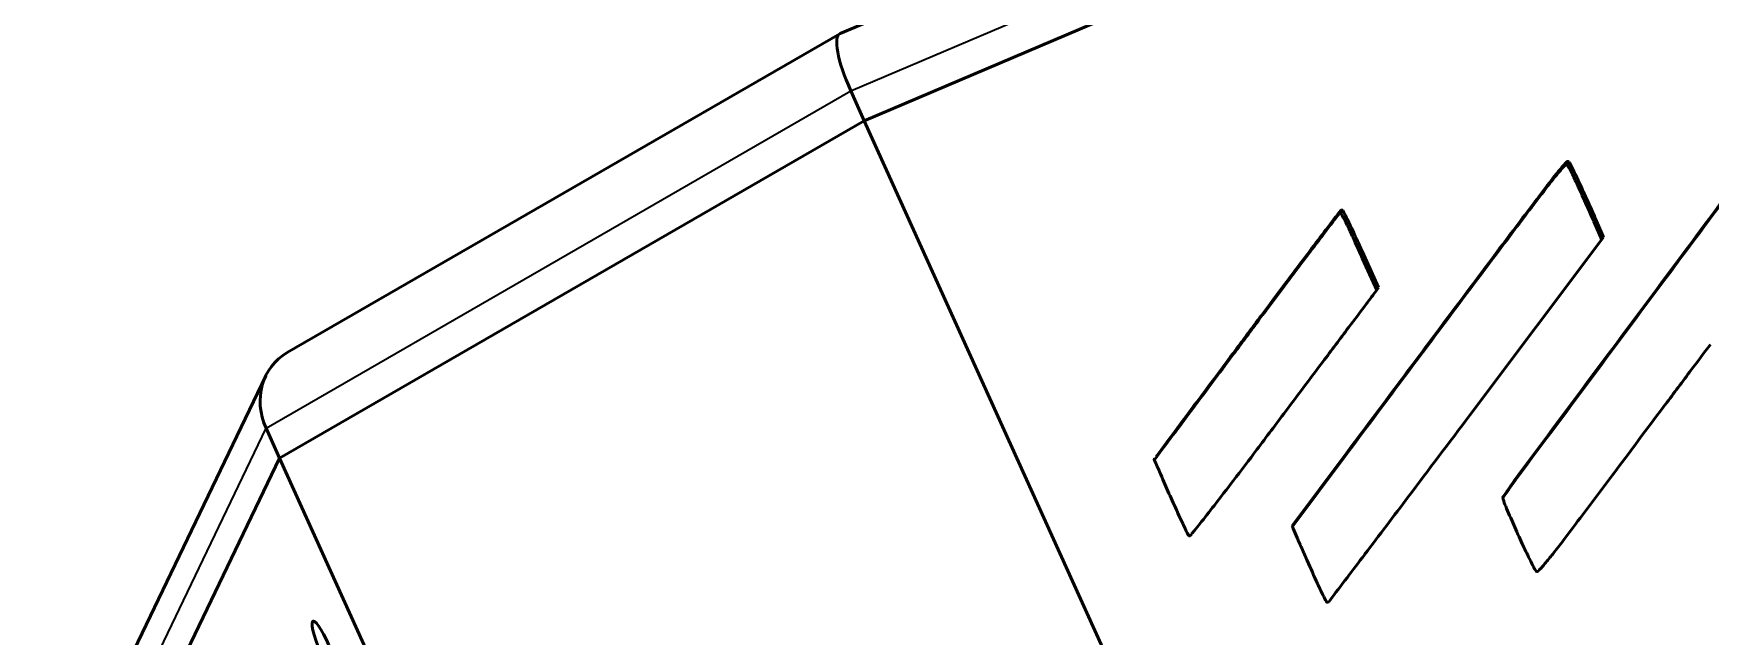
# Model space of a CAD drawing. Header units: inches. Extents: x -20.7 to 49, y -43 to 17.2.
# Drawn here: x 34.22 to 40.21, y -38.81 to -36.65 of the extents above; entities that cross this region are included whole.
import ezdxf

# ---------------------------------------------------------------- set-up
doc = ezdxf.new("R2010")
doc.units = ezdxf.units.IN
doc.header["$MEASUREMENT"] = 0
doc.layers.add('Visible (ANSI)', color=7, linetype='Continuous', lineweight=50)
doc.layers.add('Visible Narrow (ANSI)', color=7, linetype='Continuous', lineweight=35)

msp = doc.modelspace()

# ---------------------------------------------------------------- linework, layer by layer
at = {"layer": 'Visible (ANSI)'}
for p, q in [((37.0978, -36.6545), (45.1668, -33.2224)), ((37.1837, -36.9658), (45.4056, -33.4687)), ((37.1837, -36.9658), (45.4056, -33.4687)), ((35.1233, -37.7943), (37.0962, -36.6552)), ((37.1837, -36.9658), (37.1355, -36.8592)), ((35.0958, -38.1712), (37.1837, -36.9658)), ((35.0958, -38.1712), (37.1837, -36.9658)), ((38.5338, -39.95), (37.1837, -36.9658)), ((39.7889, -37.3254), (39.8175, -37.3911)), ((39.7943, -37.3141), (39.824, -37.3824)), ((39.824, -37.3824), (39.346, -38.0181)), ((38.9624, -37.4567), (39.0141, -37.5709)), ((38.9678, -37.4454), (39.0207, -37.5622)), ((39.0207, -37.5622), (39.0126, -37.5729)), ((34.2217, -39.5941), (35.046, -37.8777)), ((35.0958, -38.1712), (35.0475, -38.0647)), ((34.2652, -39.9007), (35.0958, -38.1712)), ((34.2652, -39.9007), (35.0958, -38.1712)), ((36.4459, -41.1555), (35.0958, -38.1712)), ((38.7123, -38.4126), (38.9055, -38.154)), ((38.7131, -38.4156), (38.9, -38.1653)), ((38.7138, -38.4181), (38.7123, -38.4126))]:
    msp.add_line(p, q, dxfattribs=at)
for centre, major_axis, ratio, start_param, end_param in [((37.2027, -36.8665), (0.1057, -0.2117), 0.243171, 3.126809, 4.557254), ((530.7482, -396.3743), (-548.4213, 263.3874), 0.977284, 6.0937, 6.095232), ((530.7536, -396.363), (-548.4213, 263.3874), 0.977284, 6.0937, 6.095232), ((40.7516, -38.0282), (-1.2643, 0.6072), 0.977284, 6.023756, 6.083276), ((39.7669, -37.2095), (-0.1054, 0.0506), 0.977284, 5.937979, 5.987081), ((39.8135, -37.2356), (-0.1556, 0.0747), 0.977284, 5.987081, 6.023756), ((39.7727, -37.2153), (-0.1128, 0.0542), 0.977284, 5.899974, 5.93798), ((39.7723, -37.1982), (-0.1054, 0.0506), 0.977284, 5.937979, 5.987081), ((39.6906, -37.1268), (-0.00366, 0.00176), 0.977284, 5.446527, 5.899974), ((39.6908, -37.1272), (0.00412, -0.00198), 0.977284, 1.119257, 2.304935), ((39.7781, -37.204), (-0.1128, 0.0542), 0.977284, 5.899974, 5.93798), ((39.696, -37.1155), (-0.00366, 0.00176), 0.977284, 5.446527, 5.899974), ((39.6424, -37.165), (0.0605, -0.029), 0.977284, 0.95187, 1.119257), ((39.6962, -37.116), (0.00412, -0.00198), 0.977284, 1.119257, 2.304935), ((39.6478, -37.1537), (0.0605, -0.029), 0.977284, 0.95187, 1.119257), ((39.456, -37.2568), (0.2597, -0.1247), 0.977284, 0.879134, 0.95187), ((66.0239, -56.9713), (-29.76, 14.2927), 0.977284, 6.083276, 6.089292), ((40.7461, -38.0394), (-1.2643, 0.6072), 0.977284, 6.023756, 6.083276), ((39.8081, -37.2469), (-0.1556, 0.0747), 0.977284, 5.987081, 6.023756), ((39.4506, -37.2681), (0.2597, -0.1247), 0.977284, 0.879134, 0.95187), ((34.2379, -39.5965), (5.476, -2.63), 0.977284, 0.871198, 0.879134), ((34.2433, -39.5852), (5.476, -2.63), 0.977284, 0.871198, 0.879134), ((36.1846, -38.7365), (3.5406, -1.7004), 0.977284, 0.863122, 0.871198), ((66.0184, -56.9825), (-29.76, 14.2927), 0.977284, 6.083276, 6.089292), ((36.1792, -38.7478), (3.5406, -1.7004), 0.977284, 0.863122, 0.871198), ((31.6701, -40.6754), (8.0195, -3.8515), 0.977284, 0.854288, 0.863102), ((31.6755, -40.6642), (8.0195, -3.8515), 0.977284, 0.854288, 0.863102), ((54.1191, -48.7848), (-17.2208, 8.2705), 0.977284, 6.080785, 6.085637), ((39.1861, -37.5501), (-0.358, 0.1719), 0.977284, 6.062924, 6.080785), ((39.0616, -37.4527), (-0.2153, 0.1034), 0.977284, 6.036788, 6.062924), ((39.1916, -37.5388), (-0.358, 0.1719), 0.977284, 6.062924, 6.080785), ((39.1733, -37.5447), (-0.3459, 0.1661), 0.977284, 6.023065, 6.036789), ((39.067, -37.4415), (-0.2153, 0.1034), 0.977284, 6.036788, 6.062924), ((38.883, -37.2991), (-0.00268, 0.00129), 0.977284, 5.587721, 6.023065), ((38.8836, -37.3003), (0.00386, -0.00185), 0.977284, 0.941931, 2.446128), ((39.1787, -37.5334), (-0.3459, 0.1661), 0.977284, 6.023065, 6.036789), ((38.8884, -37.2878), (-0.00268, 0.00129), 0.977284, 5.587721, 6.023065), ((38.889, -37.289), (0.00386, -0.00185), 0.977284, 0.941931, 2.446128), ((38.2372, -37.6395), (0.6717, -0.3226), 0.977284, 0.902783, 0.941931), ((38.2427, -37.6282), (0.6717, -0.3226), 0.977284, 0.902783, 0.941931), ((35.3827, -39.127), (4.3462, -2.0873), 0.977284, 0.847302, 0.854309), ((35.3882, -39.1157), (4.3462, -2.0873), 0.977284, 0.847302, 0.854309), ((54.1137, -48.7961), (-17.2208, 8.2705), 0.977284, 6.080785, 6.085637), ((37.7173, -37.8867), (1.198, -0.5753), 0.977284, 0.866548, 0.902783), ((37.7228, -37.8754), (1.198, -0.5753), 0.977284, 0.866548, 0.902783), ((21.1183, -45.0509), (17.7118, -8.5064), 0.977284, 0.86148, 0.866548), ((21.1237, -45.0396), (17.7118, -8.5064), 0.977284, 0.86148, 0.866548), ((107.9492, -88.0281), (-76.8296, 36.8985), 0.977284, 6.089292, 6.0932), ((107.9547, -88.0169), (-76.8296, 36.8985), 0.977284, 6.089292, 6.0932), ((62.5865, -55.1164), (-26.7575, 12.8507), 0.977284, 6.085638, 6.089126), ((62.5919, -55.1052), (-26.7575, 12.8507), 0.977284, 6.085638, 6.089126), ((72.0307, -62.1113), (-37.3605, 17.9429), 0.977284, 6.089126, 6.092049), ((72.0361, -62.1), (-37.3605, 17.9429), 0.977284, 6.089126, 6.092049), ((2792.8393, -2050.9476), (-3076.7685, 1477.6631), 0.977284, 6.095234, 6.095518), ((2792.8447, -2050.9363), (-3076.7685, 1477.6631), 0.977284, 6.095234, 6.095518), ((110.7426, -90.597), (-80.7231, 38.7685), 0.977284, 6.092049, 6.093692), ((110.7372, -90.6083), (-80.7231, 38.7685), 0.977284, 6.092049, 6.093692), ((1128.4672, -837.5774), (-1219.1442, 585.5119), 0.977284, 6.093201, 6.093721), ((51.6172, -46.954), (-14.1758, 6.8081), 0.977284, 6.086751, 6.090452), ((173.9736, -136.993), (-151.4757, 72.7484), 0.977284, 6.093692, 6.094629), ((1128.4618, -837.5887), (-1219.1442, 585.5119), 0.977284, 6.093201, 6.093721), ((178.4058, -140.6057), (-156.3819, 75.1047), 0.977284, 6.090452, 6.091088), ((173.9682, -137.0043), (-151.4757, 72.7484), 0.977284, 6.093692, 6.094629), ((279.0565, -214.8543), (-269.2195, 129.2966), 0.977284, 6.091088, 6.091612), ((654.7214, -489.0657), (-689.0446, 330.9238), 0.977284, 6.094629, 6.094933), ((262.0073, -201.3145), (-248.6195, 119.4031), 0.977284, 6.091296, 6.09172), ((35.2531, -37.9921), (0.1748, -0.162), 0.894867, 2.871785, 4.272663), ((654.716, -489.077), (-689.0446, 330.9238), 0.977284, 6.094629, 6.094933), ((1053.5827, -785.5988), (-1137.194, 546.1541), 0.977284, 6.09161, 6.09179), ((781.7921, -584.2548), (-831.0706, 399.1338), 0.977284, 6.09172, 6.091892), ((52959.9728, -38770.6175), (-59163.5489, 28414.1612), 0.977284, 6.094933, 6.094937), ((52959.9673, -38770.6287), (-59163.5489, 28414.1612), 0.977284, 6.094933, 6.094937), ((-9.9916, -2.1459), (54.546, -26.1965), 0.977284, 6.088913, 6.09179), ((-215.8102, 150.4173), (286.1646, -137.4347), 0.977284, 6.089365, 6.090541), ((671.3294, -502.9241), (-707.3175, 339.6996), 0.977284, 6.091869, 6.092281), ((16.2424, -21.5847), (25.0888, -12.0493), 0.977284, 6.083774, 6.088913), ((38.2245, -38.1778), (-0.00524, 0.00252), 0.977284, 6.094439, 6.374884), ((234.3035, 40.9256), (-193.027, 92.704), 0.977284, 0.842601, 0.842734), ((47.6485, -34.4008), (-9.272, 4.453), 0.977284, 0.842734, 0.845778), ((56.6816, -30.7234), (-18.1763, 8.7294), 0.977284, 0.845778, 0.847618), ((44.0333, -35.8999), (-5.6983, 2.7367), 0.977284, 0.847618, 0.859326), ((23.5493, -27.0561), (16.8529, -8.0939), 0.977284, 6.077627, 6.083774), ((40.8335, -39.2063), (-1.4737, 0.7078), 0.977284, 6.095518, 6.150208), ((40.8389, -39.1951), (-1.4737, 0.7078), 0.977284, 6.095518, 6.153894), ((-105.6722, 68.854), (163.0033, -78.2847), 0.977284, 6.091216, 6.092296), ((-26.5618, 10.3187), (73.7346, -35.4121), 0.977284, 6.086139, 6.089364), ((39.4735, -38.3138), (-0.00809, 0.00389), 0.977284, 0.022384, 0.571471), ((39.4859, -38.3124), (-0.0194, 0.0093), 0.977284, 0.569989, 0.712869), ((39.6705, -38.2645), (-0.193, 0.0927), 0.977284, 0.712869, 0.841394), ((39.4836, -38.3184), (-0.0181, 0.0087), 0.977284, 6.153894, 6.304124), ((42.113, -36.7122), (-3.7941, 1.8222), 0.977284, 0.859326, 0.875205), ((34.0234, -34.9979), (4.9929, -2.3979), 0.977284, 6.062415, 6.077627), ((45.9545, -35.7384), (-6.3759, 3.0621), 0.977284, 0.841394, 0.851667), ((27.4191, -29.2995), (13.8113, -6.6331), 0.977284, 6.084628, 6.091216), ((55.1475, -30.9515), (-16.8137, 8.075), 0.977284, 0.875205, 0.878449), ((38.3466, -38.4423), (-0.0065, 0.00312), 0.977284, 0.878449, 1.646658), ((38.2124, -38.3191), (0.1683, -0.0809), 0.977284, 5.957501, 6.009973), ((38.0865, -38.2098), (0.3189, -0.1531), 0.977284, 6.009973, 6.054935), ((35.1646, -35.8903), (3.6857, -1.7701), 0.977284, 6.054935, 6.062415), ((38.7429, -38.411), (-0.0272, 0.0131), 0.977284, 0.698888, 0.845401), ((69.5661, -25.876), (-30.4064, 14.6031), 0.977284, 0.845401, 0.846485), ((43.9718, -36.5592), (-4.4164, 2.121), 0.977284, 0.851667, 0.867098), ((38.3449, -38.4467), (0.00218, -0.00105), 0.977284, 4.788251, 5.957501), ((48.0988, -34.6334), (-9.2385, 4.4369), 0.977284, 0.846485, 0.850574), ((55.6888, -31.5007), (-16.7359, 8.0377), 0.977284, 0.850575, 0.85319), ((41.3307, -37.7009), (-1.7882, 0.8588), 0.977284, 0.867098, 0.897412), ((35.6281, -35.4357), (4.5646, -2.1922), 0.977284, 6.072095, 6.084627), ((54.2056, -32.1175), (-15.2691, 7.3332), 0.977284, 0.85319, 0.858555), ((-538.5782, 391.8691), (649.8356, -312.0931), 0.977284, 6.085843, 6.086139), ((42.2553, -37.2673), (-2.7216, 1.3071), 0.977284, 0.897413, 0.906509), ((39.7979, -38.4471), (-0.2294, 0.1102), 0.977284, 0.906509, 0.962201), ((39.4673, -38.4424), (0.1631, -0.0783), 0.977284, 5.942928, 6.011074), ((39.1354, -38.1548), (0.5596, -0.2688), 0.977284, 6.011074, 6.038287), ((38.5853, -37.7032), (1.2021, -0.5773), 0.977284, 6.038287, 6.072093), ((39.935, -38.1415), (-1.1228, 0.5392), 0.977284, 0.858555, 0.894691), ((39.6697, -38.5178), (-0.0954, 0.0458), 0.977284, 0.962201, 1.042682), ((39.5855, -38.5735), (-0.00281, 0.00135), 0.977284, 1.042682, 2.065651), ((39.5853, -38.5709), (-0.00521, 0.0025), 0.977284, 2.065651, 2.729522), ((39.508, -38.4827), (0.1114, -0.0535), 0.977284, 5.871115, 5.942927), ((39.489, -38.3491), (-0.6731, 0.3233), 0.977284, 0.894691, 0.931677), ((38.8374, -38.6825), (-0.00357, 0.00171), 0.977284, 0.931677, 2.432059), ((38.8332, -38.6733), (0.0128, -0.0061), 0.977284, 5.573652, 6.085843), ((35.261, -38.8621), (-0.0462, 0.1087), 0.160787, 4.852741, 7.994333)]:
    msp.add_ellipse(centre, major_axis=major_axis, ratio=ratio, start_param=start_param, end_param=end_param, dxfattribs=at)
at = {"layer": 'Visible Narrow (ANSI)'}
for p, q in [((37.1355, -36.8592), (45.3574, -33.3622)), ((35.0475, -38.0647), (37.1355, -36.8592)), ((39.6818, -37.1243), (39.6764, -37.1356)), ((39.6859, -37.1197), (39.6805, -37.131)), ((39.6899, -37.1157), (39.6845, -37.127)), ((39.6933, -37.1125), (39.6879, -37.1238)), ((39.6949, -37.1116), (39.6894, -37.1229)), ((39.6997, -37.1132), (39.6943, -37.1245)), ((39.706, -37.1224), (39.7006, -37.1337)), ((39.6303, -37.1877), (39.6249, -37.199)), ((39.7156, -37.1409), (39.7101, -37.1521)), ((39.7359, -37.1841), (39.7304, -37.1954)), ((39.749, -37.2126), (39.7436, -37.2239)), ((38.8747, -37.3), (38.8693, -37.3113)), ((38.879, -37.2946), (38.8735, -37.3059)), ((38.8828, -37.2899), (38.8774, -37.3011)), ((38.8862, -37.2859), (38.8808, -37.2972)), ((38.8872, -37.2852), (38.8818, -37.2965)), ((38.8927, -37.2871), (38.8873, -37.2983)), ((39.7808, -37.2835), (39.7754, -37.2948)), ((38.9062, -37.3126), (38.9008, -37.3239)), ((38.9269, -37.3557), (38.9215, -37.3669)), ((39.5128, -37.3425), (39.5074, -37.3537)), ((39.7943, -37.3141), (39.7889, -37.3254)), ((38.8197, -37.3721), (38.8142, -37.3834)), ((38.7585, -37.4528), (38.7531, -37.4641)), ((38.9678, -37.4454), (38.9624, -37.4567)), ((40.0862, -37.4704), (40.0808, -37.4817)), ((38.6873, -37.5476), (38.6819, -37.5589)), ((39.3172, -37.603), (39.3118, -37.6143)), ((38.6011, -37.6628), (38.5957, -37.6741)), ((38.509, -37.7862), (38.5036, -37.7975)), ((38.3732, -37.9684), (38.3678, -37.9797)), ((34.217, -39.7941), (35.0475, -38.0647)), ((38.2198, -38.1744), (38.2191, -38.1758)), ((38.9055, -38.154), (38.9, -38.1653)), ((39.5202, -38.231), (39.5147, -38.2423)), ((39.4667, -38.3075), (39.4648, -38.3115))]:
    msp.add_line(p, q, dxfattribs=at)

doc.saveas('drawing.dxf')
